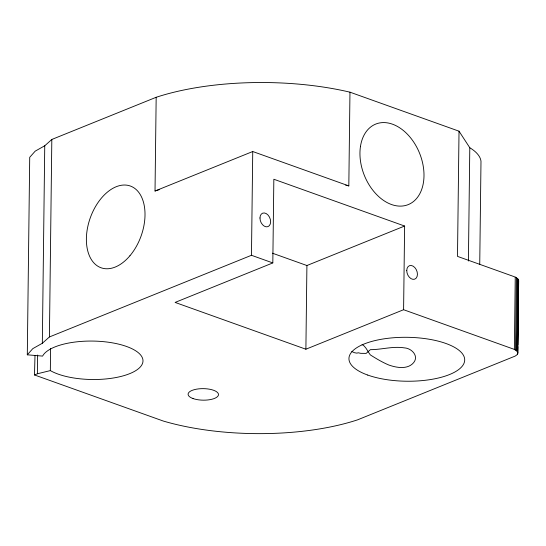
<?xml version="1.0" encoding="UTF-8"?>
<svg xmlns="http://www.w3.org/2000/svg" width="546" height="546" viewBox="0 0 546 546"><rect width="100%" height="100%" fill="white"/><g stroke="black" fill="none" stroke-linecap="round" stroke-linejoin="round"><path stroke-width="0.82" d="M35.012 355.344L34.48 374.959L37.408 373.771L50.334 370.598A50.655 19.219 0.7 0 0 130.555 373.3A50.655 19.219 0.7 0 0 114.53 343.243A50.655 19.219 0.7 0 0 42.602 356.101L27.3 354.811L29.716 157.316L35.197 151.146L44.745 145.775L51.822 139.462L156.17 97.284A164.762 62.524 0.7 0 1 349.966 92.172L459.022 131.19L469.792 147.741A71.847 27.259 0.7 0 1 480.992 161.309L479.736 264.366M37.408 373.771L37.64 355.043M27.3 354.811L32.787 348.648L42.329 343.27L44.745 145.775M42.329 343.27L49.413 336.957L51.822 139.462M50.334 370.598L50.607 348.464M159.664 189.544A164.762 62.524 0.7 0 0 155.023 191.011L156.17 97.284M49.413 336.957L251.467 255.289L252.737 151.522L348.819 185.899L349.966 92.172M272.816 262.926L273.839 179.245L404.62 226.037L403.596 309.719L305.89 349.215L175.109 302.423L272.816 262.926L251.467 255.289M305.89 349.215L306.913 265.527L404.62 226.037M459.022 131.19L457.493 256.381L513.909 276.569L516.393 277.682L518.488 279.709L517.772 353.453L516.932 354.845L515.144 356.101L357.596 419.833A153.433 58.217 0.7 0 1 163.35 421.062L34.48 374.959M468.407 261.008L469.792 147.741M517.82 352.73L517.144 351.303L514.366 349.399L515.247 277.095M515.506 349.993L516.393 277.682M516.441 350.628L517.328 278.324M517.144 351.303L518.031 278.999M517.478 354.163L517.56 347.358M517.881 320.987L518.099 303.126M517.608 352.013L518.488 279.709M517.772 353.453L517.854 346.649M517.874 344.949L518.4 302.416M518.427 299.863L518.7 280.426M518.359 281.859L518.659 281.149M155.023 191.011L252.737 151.522M272.413 253.187L306.913 265.527M403.596 309.719L514.366 349.399M351.781 351.467L354.368 352.689L356.872 353.139L358.224 352.784L360.783 353.337L366.161 353.385L370.365 349.672C381.763 349.652 392.895 346.048 404.388 347.877C411.445 348.191 419.11 355.835 413.691 362.599C407.671 369.765 396.594 367.779 388.779 365.001C382.289 362.257 376.235 358.661 370.304 354.873C367.54 351.303 366.113 346.887 362.094 344.383M345.659 185.169A164.762 62.524 0.7 0 1 348.819 185.899M129.928 255.76A43.421 26.986 -70.3 0 0 130.774 186.186A43.421 26.986 -70.3 0 0 86.384 238.745A43.421 26.986 -70.3 0 0 129.928 255.76M360.469 146.403A43.421 29.757 68 0 0 402.709 205.992A43.421 29.757 68 0 0 412.735 140.663A43.421 29.757 68 0 0 360.469 146.403M367.731 375.061A57.89 21.97 0.7 0 0 463.336 364.598A57.89 21.97 0.7 0 0 389.373 338.138A57.89 21.97 0.7 0 0 367.731 375.061M406.756 270.509A7.234 4.962 68 0 0 414.694 279.17A7.234 4.962 68 0 0 414.837 267.574A7.234 4.962 68 0 0 406.756 270.509M259.964 217.984A7.234 4.962 68 0 0 267.902 226.645A7.234 4.962 68 0 0 268.038 215.049A7.234 4.962 68 0 0 259.964 217.984M193.031 398.553A15.206 5.767 0.7 0 0 218.141 395.809A15.206 5.767 0.7 0 0 198.717 388.861A15.206 5.767 0.7 0 0 193.031 398.553"/></g></svg>
